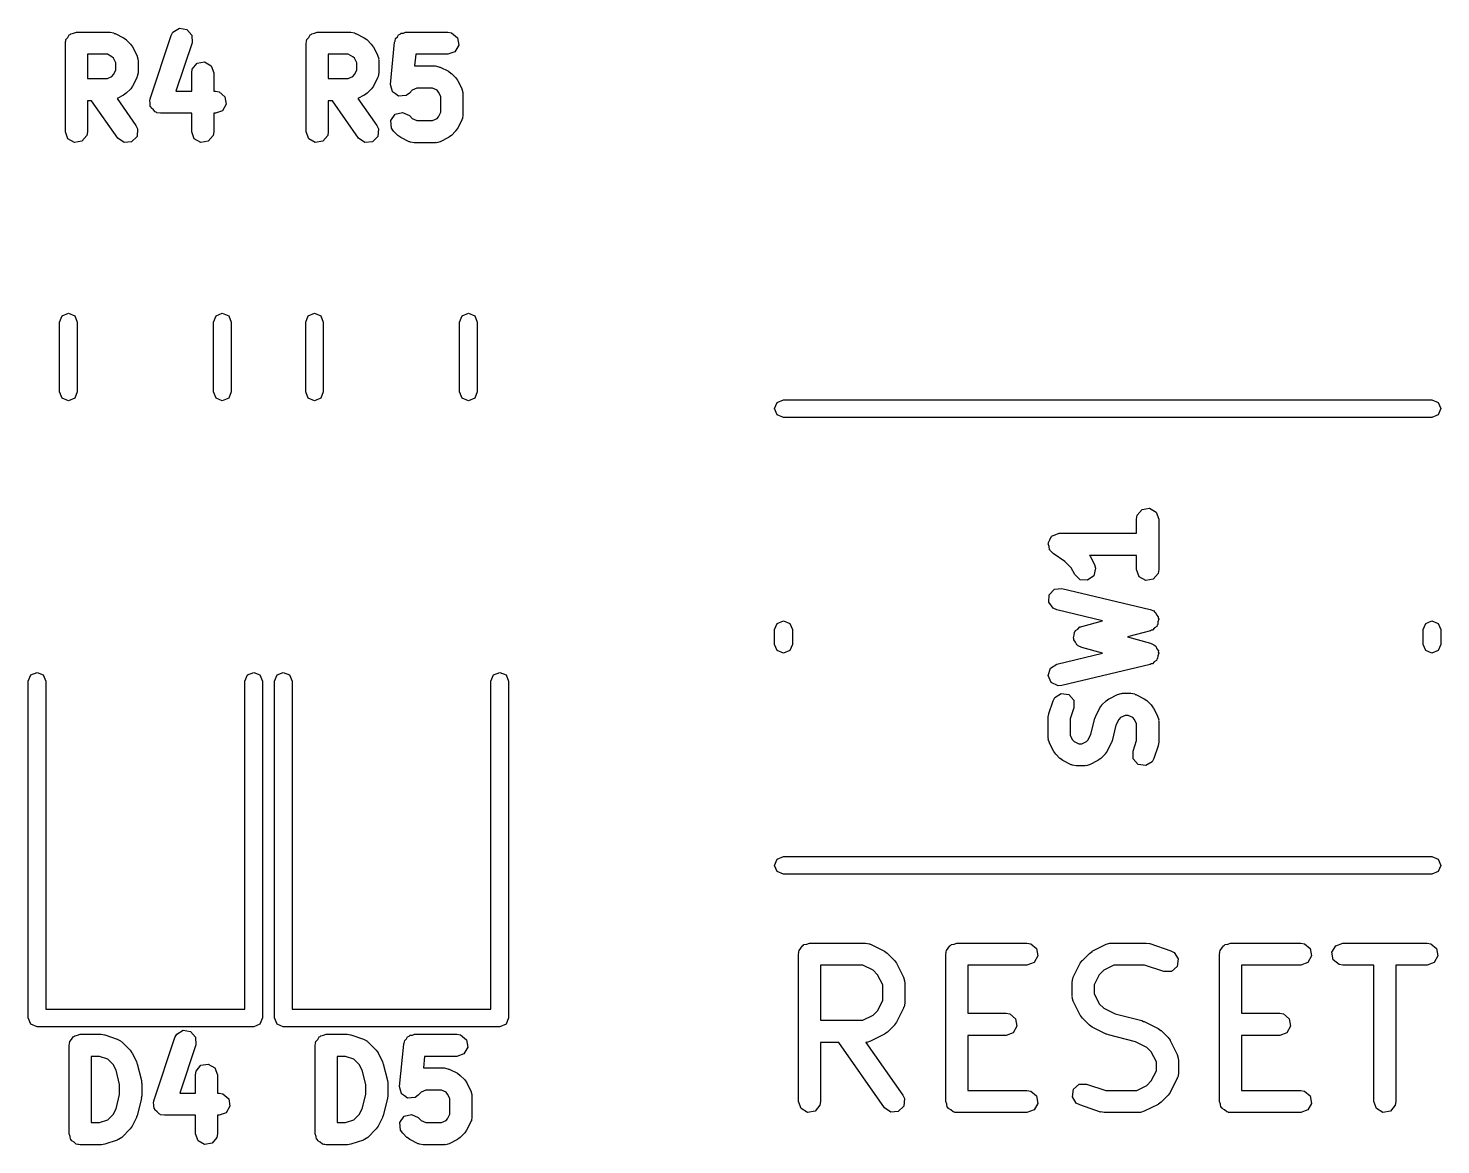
# Model space of a CAD drawing. Extents: x 83.4 to 116.6, y -116.7 to -83.2.
# Drawn here: x 100.47 to 110.06, y -112.75 to -105.17 of the extents above; entities that cross this region are included whole.
import ezdxf

# ---------------------------------------------------------------- set-up
doc = ezdxf.new("R2010")
doc.units = 0
doc.layers.add('BLACK', color=7, linetype='CONTINUOUS')

msp = doc.modelspace()

# ---------------------------------------------------------------- linework, layer by layer
at = {"layer": 'BLACK', "linetype": 'CONTINUOUS'}
for p, q in [((100.731, -105.246), (100.744, -105.231)), ((100.744, -105.231), (100.753, -105.214)), ((100.753, -105.214), (100.76, -105.212)), ((100.76, -105.212), (100.764, -105.206)), ((100.764, -105.206), (100.783, -105.203)), ((100.783, -105.203), (100.802, -105.196)), ((100.802, -105.196), (101.03, -105.196)), ((101.03, -105.196), (101.056, -105.201)), ((101.056, -105.201), (101.059, -105.204)), ((101.059, -105.204), (101.064, -105.204)), ((101.064, -105.204), (101.121, -105.233)), ((101.121, -105.233), (101.139, -105.246)), ((101.302, -105.648), (101.445, -105.219)), ((101.445, -105.219), (101.457, -105.196)), ((101.457, -105.196), (101.501, -105.169)), ((101.501, -105.169), (101.552, -105.177)), ((101.552, -105.177), (101.586, -105.215)), ((101.586, -105.215), (101.587, -105.267)), ((102.366, -105.246), (102.378, -105.231)), ((102.378, -105.231), (102.388, -105.214)), ((102.388, -105.214), (102.394, -105.212)), ((102.394, -105.212), (102.399, -105.206)), ((102.399, -105.206), (102.418, -105.203)), ((102.418, -105.203), (102.436, -105.196)), ((102.436, -105.196), (102.665, -105.196)), ((102.665, -105.196), (102.69, -105.201)), ((102.69, -105.201), (102.694, -105.204)), ((102.694, -105.204), (102.698, -105.204)), ((102.698, -105.204), (102.755, -105.233)), ((102.755, -105.233), (102.773, -105.246)), ((102.964, -105.256), (102.968, -105.239)), ((102.968, -105.239), (102.98, -105.228)), ((102.98, -105.228), (102.988, -105.214)), ((102.988, -105.214), (102.998, -105.21)), ((102.998, -105.21), (103.005, -105.203)), ((103.005, -105.203), (103.021, -105.202)), ((103.021, -105.202), (103.036, -105.196)), ((103.036, -105.196), (103.322, -105.196)), ((103.322, -105.196), (103.347, -105.201)), ((103.347, -105.201), (103.387, -105.234)), ((103.387, -105.234), (103.396, -105.284)), ((100.727, -105.271), (100.728, -105.262)), ((100.727, -105.871), (100.727, -105.271)), ((100.728, -105.258), (100.729, -105.256)), ((100.728, -105.262), (100.728, -105.258)), ((100.729, -105.256), (100.731, -105.246)), ((101.139, -105.246), (101.14, -105.247)), ((101.14, -105.247), (101.169, -105.276)), ((101.169, -105.276), (101.182, -105.294)), ((101.182, -105.294), (101.183, -105.295)), ((101.183, -105.295), (101.212, -105.352)), ((101.587, -105.267), (101.477, -105.596)), ((102.361, -105.271), (102.363, -105.262)), ((102.361, -105.871), (102.361, -105.271)), ((102.362, -105.258), (102.364, -105.256)), ((102.363, -105.262), (102.362, -105.258)), ((102.364, -105.256), (102.366, -105.246)), ((102.773, -105.246), (102.775, -105.247)), ((102.775, -105.247), (102.803, -105.276)), ((102.803, -105.276), (102.816, -105.294)), ((102.816, -105.294), (102.817, -105.295)), ((102.817, -105.295), (102.846, -105.352)), ((102.933, -105.55), (102.961, -105.264)), ((102.961, -105.264), (102.962, -105.26)), ((102.962, -105.258), (102.964, -105.256)), ((102.962, -105.26), (102.962, -105.258)), ((103.37, -105.329), (103.322, -105.346)), ((103.396, -105.284), (103.37, -105.329)), ((100.877, -105.346), (100.877, -105.511)), ((101.013, -105.346), (100.877, -105.346)), ((101.043, -105.362), (101.013, -105.346)), ((101.054, -105.373), (101.043, -105.362)), ((101.07, -105.403), (101.054, -105.373)), ((101.07, -105.454), (101.07, -105.403)), ((101.212, -105.352), (101.219, -105.377)), ((101.219, -105.377), (101.218, -105.381)), ((101.218, -105.381), (101.22, -105.386)), ((101.22, -105.386), (101.22, -105.471)), ((101.588, -105.446), (101.621, -105.406)), ((101.621, -105.406), (101.672, -105.398)), ((101.672, -105.398), (101.716, -105.423)), ((101.716, -105.423), (101.734, -105.471)), ((102.511, -105.346), (102.511, -105.511)), ((102.647, -105.346), (102.511, -105.346)), ((102.677, -105.362), (102.647, -105.346)), ((102.689, -105.373), (102.677, -105.362)), ((102.704, -105.403), (102.689, -105.373)), ((102.704, -105.454), (102.704, -105.403)), ((102.846, -105.352), (102.853, -105.377)), ((102.853, -105.377), (102.852, -105.381)), ((102.852, -105.381), (102.854, -105.386)), ((102.854, -105.386), (102.854, -105.471)), ((103.104, -105.346), (103.096, -105.425)), ((103.096, -105.425), (103.236, -105.425)), ((103.322, -105.346), (103.104, -105.346)), ((103.236, -105.425), (103.262, -105.43)), ((103.262, -105.43), (103.265, -105.432)), ((103.265, -105.432), (103.27, -105.433)), ((103.27, -105.433), (103.327, -105.461)), ((100.877, -105.511), (101.013, -105.511)), ((101.013, -105.511), (101.043, -105.496)), ((101.043, -105.496), (101.054, -105.484)), ((101.054, -105.484), (101.07, -105.454)), ((101.212, -105.505), (101.183, -105.562)), ((101.215, -105.497), (101.212, -105.501)), ((101.212, -105.501), (101.212, -105.505)), ((101.22, -105.471), (101.215, -105.497)), ((101.584, -105.471), (101.588, -105.446)), ((101.584, -105.596), (101.584, -105.471)), ((101.734, -105.471), (101.734, -105.596)), ((102.511, -105.511), (102.647, -105.511)), ((102.647, -105.511), (102.677, -105.496)), ((102.677, -105.496), (102.689, -105.484)), ((102.689, -105.484), (102.704, -105.454)), ((102.846, -105.505), (102.817, -105.562)), ((102.847, -105.501), (102.846, -105.505)), ((102.849, -105.497), (102.847, -105.501)), ((102.854, -105.471), (102.849, -105.497)), ((103.327, -105.461), (103.345, -105.475)), ((103.345, -105.475), (103.346, -105.476)), ((103.346, -105.476), (103.375, -105.504)), ((103.375, -105.504), (103.388, -105.522)), ((103.388, -105.522), (103.389, -105.524)), ((103.389, -105.524), (103.417, -105.581)), ((101.121, -105.624), (101.078, -105.646)), ((101.122, -105.623), (101.121, -105.624)), ((101.14, -105.61), (101.122, -105.623)), ((101.169, -105.582), (101.14, -105.61)), ((101.17, -105.58), (101.169, -105.582)), ((101.183, -105.562), (101.17, -105.58)), ((101.477, -105.596), (101.584, -105.596)), ((101.734, -105.596), (101.745, -105.596)), ((101.745, -105.596), (101.77, -105.601)), ((101.77, -105.601), (101.809, -105.634)), ((102.755, -105.624), (102.712, -105.646)), ((102.756, -105.623), (102.755, -105.624)), ((102.775, -105.61), (102.756, -105.623)), ((102.803, -105.582), (102.775, -105.61)), ((102.804, -105.58), (102.803, -105.582)), ((102.817, -105.562), (102.804, -105.58)), ((102.933, -105.551), (102.933, -105.55)), ((102.933, -105.55), (102.933, -105.55)), ((102.939, -105.575), (102.933, -105.551)), ((102.946, -105.599), (102.939, -105.575)), ((102.946, -105.6), (102.946, -105.599)), ((102.967, -105.615), (102.946, -105.6)), ((102.946, -105.6), (102.946, -105.6)), ((102.987, -105.629), (102.967, -105.615)), ((103.038, -105.626), (103.013, -105.627)), ((103.039, -105.625), (103.038, -105.626)), ((103.061, -105.61), (103.039, -105.625)), ((103.039, -105.625), (103.039, -105.625)), ((103.08, -105.59), (103.061, -105.61)), ((103.111, -105.575), (103.08, -105.59)), ((103.218, -105.575), (103.111, -105.575)), ((103.249, -105.59), (103.218, -105.575)), ((103.26, -105.602), (103.249, -105.59)), ((103.275, -105.632), (103.26, -105.602)), ((103.417, -105.581), (103.425, -105.606)), ((103.425, -105.606), (103.424, -105.61)), ((103.424, -105.61), (103.425, -105.614)), ((103.425, -105.614), (103.425, -105.757)), ((100.905, -105.661), (100.877, -105.661)), ((100.877, -105.661), (100.877, -105.871)), ((101.083, -105.914), (100.905, -105.661)), ((101.078, -105.646), (101.206, -105.828)), ((101.299, -105.658), (101.302, -105.653)), ((101.303, -105.679), (101.299, -105.658)), ((101.302, -105.653), (101.302, -105.648)), ((101.303, -105.699), (101.303, -105.679)), ((101.307, -105.703), (101.303, -105.699)), ((101.308, -105.709), (101.307, -105.703)), ((101.324, -105.722), (101.308, -105.709)), ((101.337, -105.737), (101.324, -105.722)), ((101.818, -105.684), (101.793, -105.729)), ((101.809, -105.634), (101.818, -105.684)), ((102.54, -105.661), (102.511, -105.661)), ((102.511, -105.661), (102.511, -105.871)), ((102.717, -105.914), (102.54, -105.661)), ((102.712, -105.646), (102.84, -105.828)), ((102.988, -105.629), (102.987, -105.629)), ((103.013, -105.627), (102.988, -105.63)), ((102.988, -105.63), (102.988, -105.629)), ((103.275, -105.739), (103.275, -105.632)), ((101.343, -105.738), (101.337, -105.737)), ((101.347, -105.742), (101.343, -105.738)), ((101.373, -105.746), (101.347, -105.742)), ((101.584, -105.746), (101.373, -105.746)), ((101.584, -105.871), (101.584, -105.746)), ((101.745, -105.746), (101.734, -105.746)), ((101.734, -105.746), (101.734, -105.871)), ((101.793, -105.729), (101.745, -105.746)), ((102.935, -105.795), (102.964, -105.753)), ((102.94, -105.846), (102.935, -105.795)), ((102.964, -105.753), (103.014, -105.74)), ((103.014, -105.74), (103.061, -105.761)), ((103.061, -105.761), (103.08, -105.781)), ((103.08, -105.781), (103.111, -105.796)), ((103.111, -105.796), (103.218, -105.796)), ((103.218, -105.796), (103.249, -105.781)), ((103.249, -105.781), (103.26, -105.77)), ((103.26, -105.77), (103.275, -105.739)), ((103.417, -105.791), (103.389, -105.848)), ((103.418, -105.786), (103.417, -105.791)), ((103.421, -105.783), (103.418, -105.786)), ((103.425, -105.757), (103.421, -105.783)), ((100.744, -105.92), (100.727, -105.871)), ((100.872, -105.897), (100.839, -105.936)), ((100.877, -105.871), (100.872, -105.897)), ((101.125, -105.944), (101.083, -105.914)), ((101.213, -105.903), (101.176, -105.939)), ((101.206, -105.828), (101.217, -105.852)), ((101.217, -105.852), (101.213, -105.903)), ((101.601, -105.92), (101.584, -105.871)), ((101.729, -105.897), (101.696, -105.936)), ((101.734, -105.871), (101.729, -105.897)), ((102.379, -105.92), (102.361, -105.871)), ((102.507, -105.897), (102.474, -105.936)), ((102.511, -105.871), (102.507, -105.897)), ((102.759, -105.944), (102.717, -105.914)), ((102.847, -105.903), (102.811, -105.939)), ((102.84, -105.828), (102.851, -105.852)), ((102.851, -105.852), (102.847, -105.903)), ((102.954, -105.867), (102.94, -105.846)), ((102.983, -105.896), (102.954, -105.867)), ((102.984, -105.897), (102.983, -105.896)), ((103.003, -105.91), (102.984, -105.897)), ((103.06, -105.939), (103.003, -105.91)), ((103.327, -105.91), (103.27, -105.939)), ((103.328, -105.909), (103.327, -105.91)), ((103.346, -105.896), (103.328, -105.909)), ((103.375, -105.867), (103.346, -105.896)), ((103.389, -105.848), (103.375, -105.866)), ((103.375, -105.866), (103.375, -105.867)), ((100.789, -105.945), (100.744, -105.92)), ((100.839, -105.936), (100.789, -105.945)), ((101.176, -105.939), (101.125, -105.944)), ((101.646, -105.945), (101.601, -105.92)), ((101.696, -105.936), (101.646, -105.945)), ((102.423, -105.945), (102.379, -105.92)), ((102.474, -105.936), (102.423, -105.945)), ((102.811, -105.939), (102.759, -105.944)), ((103.064, -105.939), (103.06, -105.939)), ((103.068, -105.942), (103.064, -105.939)), ((103.093, -105.946), (103.068, -105.942)), ((103.236, -105.946), (103.093, -105.946)), ((103.24, -105.945), (103.236, -105.946)), ((103.245, -105.946), (103.24, -105.945)), ((103.27, -105.939), (103.245, -105.946)), ((100.688, -107.163), (100.705, -107.12)), ((100.705, -107.12), (100.748, -107.103)), ((100.748, -107.103), (100.79, -107.12)), ((100.79, -107.12), (100.807, -107.163)), ((101.733, -107.163), (101.75, -107.12)), ((101.75, -107.12), (101.792, -107.103)), ((101.792, -107.103), (101.835, -107.12)), ((101.835, -107.12), (101.852, -107.163)), ((102.358, -107.163), (102.375, -107.12)), ((102.375, -107.12), (102.417, -107.103)), ((102.417, -107.103), (102.46, -107.12)), ((102.46, -107.12), (102.477, -107.163)), ((103.402, -107.163), (103.42, -107.12)), ((103.42, -107.12), (103.462, -107.103)), ((103.462, -107.103), (103.505, -107.12)), ((103.505, -107.12), (103.522, -107.163)), ((100.688, -107.637), (100.688, -107.163)), ((100.807, -107.163), (100.807, -107.637)), ((101.733, -107.637), (101.733, -107.163)), ((101.852, -107.163), (101.852, -107.637)), ((102.358, -107.637), (102.358, -107.163)), ((102.477, -107.163), (102.477, -107.637)), ((103.402, -107.637), (103.402, -107.163)), ((103.522, -107.163), (103.522, -107.637)), ((100.705, -107.68), (100.688, -107.637)), ((100.807, -107.637), (100.79, -107.68)), ((101.75, -107.68), (101.733, -107.637)), ((101.852, -107.637), (101.835, -107.68)), ((102.375, -107.68), (102.358, -107.637)), ((102.477, -107.637), (102.46, -107.68)), ((103.42, -107.68), (103.402, -107.637)), ((103.522, -107.637), (103.505, -107.68)), ((100.748, -107.697), (100.705, -107.68)), ((100.79, -107.68), (100.748, -107.697)), ((101.792, -107.697), (101.75, -107.68)), ((101.835, -107.68), (101.792, -107.697)), ((102.417, -107.697), (102.375, -107.68)), ((102.46, -107.68), (102.417, -107.697)), ((103.462, -107.697), (103.42, -107.68)), ((103.505, -107.68), (103.462, -107.697)), ((105.54, -107.75), (105.558, -107.708)), ((105.558, -107.708), (105.6, -107.69)), ((105.6, -107.69), (110, -107.69)), ((110, -107.69), (110.042, -107.708)), ((110.042, -107.708), (110.06, -107.75)), ((105.558, -107.792), (105.54, -107.75)), ((105.6, -107.81), (105.558, -107.792)), ((110, -107.81), (105.6, -107.81)), ((110.042, -107.792), (110, -107.81)), ((110.06, -107.75), (110.042, -107.792)), ((107.996, -108.5), (108.001, -108.474)), ((107.996, -108.596), (107.996, -108.5)), ((108.001, -108.474), (108.034, -108.435)), ((108.034, -108.435), (108.084, -108.426)), ((108.084, -108.426), (108.129, -108.452)), ((108.129, -108.452), (108.146, -108.5)), ((108.146, -108.5), (108.146, -108.843)), ((107.444, -108.607), (107.463, -108.597)), ((107.463, -108.597), (107.467, -108.598)), ((107.467, -108.598), (107.471, -108.596)), ((107.471, -108.596), (107.996, -108.596)), ((107.397, -108.667), (107.398, -108.663)), ((107.403, -108.687), (107.397, -108.667)), ((107.398, -108.658), (107.408, -108.64)), ((107.398, -108.663), (107.398, -108.658)), ((107.406, -108.709), (107.403, -108.687)), ((107.408, -108.64), (107.417, -108.62)), ((107.417, -108.62), (107.421, -108.618)), ((107.421, -108.618), (107.423, -108.614)), ((107.423, -108.614), (107.444, -108.607)), ((107.41, -108.712), (107.406, -108.709)), ((107.411, -108.716), (107.41, -108.712)), ((107.43, -108.734), (107.411, -108.716)), ((107.509, -108.787), (107.43, -108.734)), ((107.553, -108.83), (107.509, -108.787)), ((107.996, -108.746), (107.677, -108.746)), ((107.677, -108.746), (107.68, -108.751)), ((107.68, -108.751), (107.681, -108.752)), ((107.681, -108.752), (107.71, -108.809)), ((107.996, -108.843), (107.996, -108.746)), ((107.576, -108.876), (107.553, -108.83)), ((107.613, -108.912), (107.576, -108.876)), ((107.705, -108.884), (107.664, -108.915)), ((107.717, -108.834), (107.705, -108.884)), ((107.71, -108.809), (107.717, -108.834)), ((108.014, -108.891), (107.996, -108.843)), ((108.142, -108.869), (108.109, -108.908)), ((108.146, -108.843), (108.142, -108.869)), ((107.403, -109.013), (107.438, -108.976)), ((107.438, -108.976), (107.489, -108.97)), ((107.489, -108.97), (108.089, -109.113)), ((107.664, -108.915), (107.613, -108.912)), ((108.058, -108.917), (108.014, -108.891)), ((108.109, -108.908), (108.058, -108.917)), ((107.4, -109.064), (107.403, -109.013)), ((107.43, -109.105), (107.4, -109.064)), ((107.454, -109.116), (107.43, -109.105)), ((107.765, -109.19), (107.454, -109.116)), ((108.089, -109.113), (108.113, -109.123)), ((108.113, -109.123), (108.117, -109.129)), ((108.117, -109.129), (108.125, -109.133)), ((108.125, -109.133), (108.132, -109.149)), ((108.132, -109.149), (108.143, -109.164)), ((108.143, -109.164), (108.143, -109.172)), ((108.143, -109.172), (108.146, -109.179)), ((105.54, -109.25), (105.558, -109.208)), ((105.54, -109.35), (105.54, -109.25)), ((105.558, -109.208), (105.6, -109.19)), ((105.6, -109.19), (105.642, -109.208)), ((105.642, -109.208), (105.66, -109.25)), ((105.66, -109.25), (105.66, -109.35)), ((107.573, -109.288), (107.575, -109.268)), ((107.575, -109.268), (107.58, -109.264)), ((107.58, -109.264), (107.581, -109.257)), ((107.581, -109.257), (107.597, -109.246)), ((107.597, -109.246), (107.611, -109.232)), ((107.611, -109.232), (107.618, -109.231)), ((107.618, -109.231), (107.624, -109.228)), ((107.624, -109.228), (107.765, -109.19)), ((108.091, -109.258), (107.934, -109.3)), ((108.097, -109.254), (108.091, -109.258)), ((108.105, -109.253), (108.097, -109.254)), ((108.118, -109.239), (108.105, -109.253)), ((108.133, -109.229), (108.118, -109.239)), ((108.135, -109.221), (108.133, -109.229)), ((108.14, -109.215), (108.135, -109.221)), ((108.141, -109.197), (108.14, -109.215)), ((108.146, -109.179), (108.141, -109.197)), ((109.94, -109.25), (109.958, -109.208)), ((109.94, -109.35), (109.94, -109.25)), ((109.958, -109.208), (110, -109.19)), ((110, -109.19), (110.042, -109.208)), ((110.042, -109.208), (110.06, -109.25)), ((110.06, -109.25), (110.06, -109.35)), ((105.558, -109.392), (105.54, -109.35)), ((105.66, -109.35), (105.642, -109.392)), ((107.568, -109.306), (107.573, -109.288)), ((107.571, -109.313), (107.568, -109.306)), ((107.57, -109.319), (107.571, -109.313)), ((107.582, -109.335), (107.57, -109.319)), ((107.59, -109.353), (107.582, -109.335)), ((107.596, -109.356), (107.59, -109.353)), ((107.6, -109.361), (107.596, -109.356)), ((107.624, -109.372), (107.6, -109.361)), ((107.934, -109.3), (108.091, -109.342)), ((108.091, -109.342), (108.114, -109.353)), ((108.114, -109.353), (108.119, -109.359)), ((108.119, -109.359), (108.126, -109.363)), ((108.126, -109.363), (108.133, -109.38)), ((109.958, -109.392), (109.94, -109.35)), ((110.06, -109.35), (110.042, -109.392)), ((105.6, -109.41), (105.558, -109.392)), ((105.642, -109.392), (105.6, -109.41)), ((107.454, -109.484), (107.765, -109.41)), ((107.765, -109.41), (107.624, -109.372)), ((108.132, -109.459), (108.116, -109.469)), ((108.134, -109.451), (108.132, -109.459)), ((108.133, -109.38), (108.144, -109.395)), ((108.139, -109.446), (108.134, -109.451)), ((108.141, -109.428), (108.139, -109.446)), ((108.146, -109.41), (108.141, -109.428)), ((108.144, -109.395), (108.143, -109.403)), ((108.143, -109.403), (108.146, -109.41)), ((110, -109.41), (109.958, -109.392)), ((110.042, -109.392), (110, -109.41)), ((100.493, -109.558), (100.535, -109.54)), ((100.535, -109.54), (100.577, -109.558)), ((101.963, -109.558), (102.005, -109.54)), ((102.005, -109.54), (102.047, -109.558)), ((102.163, -109.558), (102.205, -109.54)), ((102.205, -109.54), (102.247, -109.558)), ((103.633, -109.558), (103.675, -109.54)), ((103.675, -109.54), (103.717, -109.558)), ((107.397, -109.562), (107.411, -109.512)), ((107.411, -109.512), (107.454, -109.484)), ((108.089, -109.487), (107.489, -109.63)), ((108.095, -109.483), (108.089, -109.487)), ((108.103, -109.482), (108.095, -109.483)), ((108.116, -109.469), (108.103, -109.482)), ((100.475, -109.6), (100.493, -109.558)), ((100.475, -111.885), (100.475, -109.6)), ((100.577, -109.558), (100.595, -109.6)), ((100.595, -109.6), (100.595, -111.825)), ((101.945, -109.6), (101.963, -109.558)), ((101.945, -111.825), (101.945, -109.6)), ((102.047, -109.558), (102.065, -109.6)), ((102.065, -109.6), (102.065, -111.885)), ((102.145, -109.6), (102.163, -109.558)), ((102.145, -111.885), (102.145, -109.6)), ((102.247, -109.558), (102.265, -109.6)), ((102.265, -109.6), (102.265, -111.825)), ((103.615, -109.6), (103.633, -109.558)), ((103.615, -111.825), (103.615, -109.6)), ((103.717, -109.558), (103.735, -109.6)), ((103.735, -109.6), (103.735, -111.885)), ((107.417, -109.609), (107.397, -109.562)), ((107.463, -109.632), (107.417, -109.609)), ((107.489, -109.63), (107.463, -109.632)), ((107.4, -109.819), (107.429, -109.733)), ((107.429, -109.733), (107.441, -109.711)), ((107.441, -109.711), (107.485, -109.684)), ((107.485, -109.684), (107.536, -109.691)), ((107.536, -109.691), (107.57, -109.73)), ((107.57, -109.73), (107.571, -109.781)), ((107.761, -109.761), (107.79, -109.733)), ((107.79, -109.733), (107.808, -109.72)), ((107.808, -109.72), (107.809, -109.719)), ((107.809, -109.719), (107.866, -109.69)), ((107.866, -109.69), (107.891, -109.683)), ((107.891, -109.683), (107.896, -109.684)), ((107.896, -109.684), (107.9, -109.682)), ((107.9, -109.682), (107.957, -109.682)), ((107.957, -109.682), (107.983, -109.687)), ((107.983, -109.687), (107.986, -109.69)), ((107.986, -109.69), (107.991, -109.69)), ((107.991, -109.69), (108.048, -109.719)), ((108.048, -109.719), (108.066, -109.732)), ((108.066, -109.732), (108.067, -109.733)), ((108.067, -109.733), (108.096, -109.761)), ((107.396, -109.843), (107.4, -109.821)), ((107.396, -109.986), (107.396, -109.843)), ((107.4, -109.821), (107.4, -109.819)), ((107.571, -109.781), (107.546, -109.855)), ((107.713, -109.853), (107.718, -109.841)), ((107.718, -109.841), (107.719, -109.838)), ((107.719, -109.838), (107.747, -109.781)), ((107.747, -109.781), (107.761, -109.763)), ((107.761, -109.763), (107.761, -109.761)), ((107.918, -109.832), (107.887, -109.847)), ((107.939, -109.832), (107.918, -109.832)), ((107.97, -109.847), (107.939, -109.832)), ((108.096, -109.761), (108.109, -109.78)), ((108.109, -109.78), (108.11, -109.781)), ((108.11, -109.781), (108.139, -109.838)), ((108.139, -109.838), (108.146, -109.863)), ((107.546, -109.855), (107.546, -109.968)), ((107.686, -109.96), (107.713, -109.853)), ((107.856, -109.898), (107.83, -110.004)), ((107.876, -109.859), (107.856, -109.898)), ((107.887, -109.847), (107.876, -109.859)), ((107.981, -109.859), (107.97, -109.847)), ((107.996, -109.889), (107.981, -109.859)), ((107.996, -110.002), (107.996, -109.889)), ((108.146, -109.863), (108.145, -109.867)), ((108.145, -109.867), (108.146, -109.871)), ((108.146, -109.871), (108.146, -110.014)), ((107.398, -109.99), (107.396, -109.986)), ((107.397, -109.994), (107.398, -109.99)), ((107.404, -110.019), (107.397, -109.994)), ((107.433, -110.076), (107.404, -110.019)), ((107.546, -109.968), (107.562, -109.998)), ((107.562, -109.998), (107.573, -110.01)), ((107.573, -110.01), (107.603, -110.025)), ((107.603, -110.025), (107.625, -110.025)), ((107.625, -110.025), (107.656, -110.01)), ((107.656, -110.01), (107.667, -109.998)), ((107.667, -109.998), (107.686, -109.96)), ((107.824, -110.019), (107.796, -110.076)), ((107.825, -110.016), (107.824, -110.019)), ((107.83, -110.004), (107.825, -110.016)), ((107.972, -110.076), (107.996, -110.002)), ((108.146, -110.014), (108.143, -110.036)), ((107.434, -110.078), (107.433, -110.076)), ((107.447, -110.096), (107.434, -110.078)), ((107.476, -110.124), (107.447, -110.096)), ((107.477, -110.125), (107.476, -110.124)), ((107.495, -110.139), (107.477, -110.125)), ((107.753, -110.124), (107.735, -110.137)), ((107.782, -110.096), (107.753, -110.124)), ((107.796, -110.076), (107.782, -110.094)), ((107.782, -110.094), (107.782, -110.096)), ((107.973, -110.128), (107.972, -110.076)), ((108.007, -110.166), (107.973, -110.128)), ((108.114, -110.124), (108.102, -110.147)), ((108.143, -110.038), (108.114, -110.124)), ((108.143, -110.036), (108.143, -110.038)), ((107.552, -110.167), (107.495, -110.139)), ((107.557, -110.168), (107.552, -110.167)), ((107.56, -110.17), (107.557, -110.168)), ((107.586, -110.175), (107.56, -110.17)), ((107.643, -110.175), (107.586, -110.175)), ((107.647, -110.173), (107.643, -110.175)), ((107.651, -110.175), (107.647, -110.173)), ((107.676, -110.167), (107.651, -110.175)), ((107.734, -110.139), (107.676, -110.167)), ((107.735, -110.137), (107.734, -110.139)), ((108.058, -110.173), (108.007, -110.166)), ((108.102, -110.147), (108.058, -110.173)), ((105.558, -110.808), (105.6, -110.79)), ((105.6, -110.79), (110, -110.79)), ((110, -110.79), (110.042, -110.808)), ((105.54, -110.85), (105.558, -110.808)), ((105.558, -110.892), (105.54, -110.85)), ((105.6, -110.91), (105.558, -110.892)), ((110.042, -110.892), (110, -110.91)), ((110.042, -110.808), (110.06, -110.85)), ((110.06, -110.85), (110.042, -110.892)), ((110, -110.91), (105.6, -110.91)), ((105.758, -111.384), (105.776, -111.377)), ((105.776, -111.377), (106.157, -111.377)), ((106.157, -111.377), (106.183, -111.382)), ((106.758, -111.384), (106.776, -111.377)), ((106.776, -111.377), (107.252, -111.377)), ((107.252, -111.377), (107.278, -111.382)), ((107.82, -111.379), (107.824, -111.377)), ((107.824, -111.377), (108.062, -111.377)), ((108.062, -111.377), (108.084, -111.381)), ((108.615, -111.384), (108.633, -111.377)), ((108.633, -111.377), (109.11, -111.377)), ((109.11, -111.377), (109.135, -111.382)), ((109.347, -111.395), (109.395, -111.377)), ((109.395, -111.377), (109.967, -111.377)), ((109.967, -111.377), (109.992, -111.382)), ((105.701, -111.452), (105.703, -111.443)), ((105.701, -112.452), (105.701, -111.452)), ((105.702, -111.439), (105.704, -111.436)), ((105.703, -111.443), (105.702, -111.439)), ((105.704, -111.436), (105.706, -111.427)), ((105.706, -111.427), (105.718, -111.412)), ((105.718, -111.412), (105.728, -111.395)), ((105.728, -111.395), (105.734, -111.393)), ((105.734, -111.393), (105.739, -111.387)), ((105.739, -111.387), (105.758, -111.384)), ((106.183, -111.382), (106.186, -111.385)), ((106.186, -111.385), (106.191, -111.385)), ((106.191, -111.385), (106.286, -111.433)), ((106.286, -111.433), (106.304, -111.446)), ((106.304, -111.446), (106.305, -111.447)), ((106.305, -111.447), (106.353, -111.495)), ((106.701, -111.452), (106.703, -111.443)), ((106.701, -112.452), (106.701, -111.452)), ((106.702, -111.439), (106.704, -111.436)), ((106.703, -111.443), (106.702, -111.439)), ((106.704, -111.436), (106.706, -111.427)), ((106.706, -111.427), (106.718, -111.412)), ((106.718, -111.412), (106.728, -111.395)), ((106.728, -111.395), (106.734, -111.393)), ((106.734, -111.393), (106.739, -111.387)), ((106.739, -111.387), (106.758, -111.384)), ((107.278, -111.382), (107.317, -111.415)), ((107.326, -111.465), (107.301, -111.51)), ((107.317, -111.415), (107.326, -111.465)), ((107.628, -111.495), (107.676, -111.447)), ((107.676, -111.447), (107.694, -111.434)), ((107.694, -111.434), (107.695, -111.433)), ((107.695, -111.433), (107.79, -111.385)), ((107.79, -111.385), (107.815, -111.378)), ((107.815, -111.378), (107.82, -111.379)), ((108.084, -111.381), (108.086, -111.381)), ((108.086, -111.381), (108.228, -111.429)), ((108.228, -111.429), (108.251, -111.441)), ((108.251, -111.441), (108.278, -111.485)), ((108.558, -111.452), (108.56, -111.443)), ((108.558, -112.452), (108.558, -111.452)), ((108.559, -111.439), (108.561, -111.436)), ((108.56, -111.443), (108.559, -111.439)), ((108.561, -111.436), (108.563, -111.427)), ((108.563, -111.427), (108.575, -111.412)), ((108.575, -111.412), (108.585, -111.395)), ((108.585, -111.395), (108.591, -111.393)), ((108.591, -111.393), (108.596, -111.387)), ((108.596, -111.387), (108.615, -111.384)), ((109.135, -111.382), (109.174, -111.415)), ((109.183, -111.465), (109.158, -111.51)), ((109.174, -111.415), (109.183, -111.465)), ((109.321, -111.439), (109.347, -111.395)), ((109.33, -111.49), (109.321, -111.439)), ((109.992, -111.382), (110.032, -111.415)), ((110.041, -111.465), (110.015, -111.51)), ((110.032, -111.415), (110.041, -111.465)), ((105.851, -111.527), (105.851, -111.901)), ((106.139, -111.527), (105.851, -111.527)), ((106.208, -111.562), (106.139, -111.527)), ((106.238, -111.592), (106.208, -111.562)), ((106.353, -111.495), (106.366, -111.513)), ((106.366, -111.513), (106.367, -111.514)), ((106.367, -111.514), (106.415, -111.609)), ((107.252, -111.527), (106.851, -111.527)), ((106.851, -111.527), (106.851, -111.854)), ((107.301, -111.51), (107.252, -111.527)), ((107.566, -111.609), (107.614, -111.514)), ((107.614, -111.514), (107.627, -111.496)), ((107.627, -111.496), (107.628, -111.495)), ((107.773, -111.562), (107.743, -111.592)), ((107.842, -111.527), (107.773, -111.562)), ((108.05, -111.527), (107.842, -111.527)), ((108.181, -111.571), (108.05, -111.527)), ((108.271, -111.536), (108.232, -111.57)), ((108.278, -111.485), (108.271, -111.536)), ((109.11, -111.527), (108.708, -111.527)), ((108.708, -111.527), (108.708, -111.854)), ((109.158, -111.51), (109.11, -111.527)), ((109.37, -111.523), (109.33, -111.49)), ((109.395, -111.527), (109.37, -111.523)), ((109.606, -111.527), (109.395, -111.527)), ((109.606, -112.452), (109.606, -111.527)), ((109.967, -111.527), (109.756, -111.527)), ((109.756, -111.527), (109.756, -112.452)), ((110.015, -111.51), (109.967, -111.527)), ((106.273, -111.661), (106.238, -111.592)), ((106.273, -111.768), (106.273, -111.661)), ((106.415, -111.609), (106.422, -111.634)), ((106.422, -111.634), (106.421, -111.639)), ((106.421, -111.639), (106.423, -111.643)), ((106.423, -111.643), (106.423, -111.786)), ((107.558, -111.643), (107.563, -111.617)), ((107.558, -111.738), (107.558, -111.643)), ((107.563, -111.617), (107.566, -111.614)), ((107.566, -111.614), (107.566, -111.609)), ((107.743, -111.592), (107.708, -111.661)), ((107.708, -111.661), (107.708, -111.72)), ((108.232, -111.57), (108.181, -111.571)), ((107.56, -111.742), (107.558, -111.738)), ((107.559, -111.747), (107.56, -111.742)), ((107.566, -111.772), (107.559, -111.747)), ((107.708, -111.72), (107.743, -111.789)), ((100.595, -111.825), (101.945, -111.825)), ((102.265, -111.825), (103.615, -111.825)), ((106.208, -111.867), (106.238, -111.837)), ((106.238, -111.837), (106.273, -111.768)), ((106.415, -111.819), (106.367, -111.914)), ((106.418, -111.811), (106.415, -111.815)), ((106.415, -111.815), (106.415, -111.819)), ((106.423, -111.786), (106.418, -111.811)), ((106.851, -111.854), (107.11, -111.854)), ((107.11, -111.854), (107.135, -111.858)), ((107.614, -111.867), (107.566, -111.772)), ((107.743, -111.789), (107.773, -111.819)), ((107.773, -111.819), (107.85, -111.858)), ((108.708, -111.854), (108.967, -111.854)), ((108.967, -111.854), (108.992, -111.858)), ((100.493, -111.927), (100.475, -111.885)), ((100.535, -111.945), (100.493, -111.927)), ((102.005, -111.945), (100.535, -111.945)), ((102.047, -111.927), (102.005, -111.945)), ((102.065, -111.885), (102.047, -111.927)), ((102.163, -111.927), (102.145, -111.885)), ((102.205, -111.945), (102.163, -111.927)), ((103.675, -111.945), (102.205, -111.945)), ((103.717, -111.927), (103.675, -111.945)), ((103.735, -111.885), (103.717, -111.927)), ((105.851, -111.901), (106.139, -111.901)), ((106.139, -111.901), (106.208, -111.867)), ((106.353, -111.934), (106.305, -111.982)), ((106.354, -111.933), (106.353, -111.934)), ((106.367, -111.914), (106.354, -111.933)), ((107.135, -111.858), (107.174, -111.891)), ((107.183, -111.942), (107.158, -111.986)), ((107.174, -111.891), (107.183, -111.942)), ((107.615, -111.868), (107.614, -111.867)), ((107.628, -111.886), (107.615, -111.868)), ((107.676, -111.934), (107.628, -111.886)), ((107.677, -111.935), (107.676, -111.934)), ((107.695, -111.948), (107.677, -111.935)), ((107.79, -111.996), (107.695, -111.948)), ((107.85, -111.858), (108.032, -111.903)), ((108.032, -111.903), (108.044, -111.909)), ((108.044, -111.909), (108.048, -111.909)), ((108.048, -111.909), (108.143, -111.957)), ((108.992, -111.858), (109.032, -111.891)), ((109.041, -111.942), (109.015, -111.986)), ((109.032, -111.891), (109.041, -111.942)), ((100.755, -112.056), (100.757, -112.046)), ((100.757, -112.046), (100.769, -112.031)), ((100.769, -112.031), (100.779, -112.014)), ((100.779, -112.014), (100.785, -112.012)), ((100.785, -112.012), (100.79, -112.006)), ((100.79, -112.006), (100.809, -112.003)), ((100.809, -112.003), (100.827, -111.996)), ((100.827, -111.996), (100.97, -111.996)), ((100.97, -111.996), (100.992, -112)), ((100.992, -112), (100.994, -112)), ((100.994, -112), (101.079, -112.029)), ((101.079, -112.029), (101.102, -112.041)), ((101.102, -112.041), (101.105, -112.045)), ((101.105, -112.045), (101.109, -112.047)), ((101.109, -112.047), (101.166, -112.104)), ((101.327, -112.448), (101.47, -112.019)), ((101.47, -112.019), (101.483, -111.996)), ((101.483, -111.996), (101.526, -111.969)), ((101.526, -111.969), (101.577, -111.977)), ((101.577, -111.977), (101.611, -112.015)), ((101.611, -112.015), (101.613, -112.067)), ((102.425, -112.056), (102.427, -112.046)), ((102.427, -112.046), (102.439, -112.031)), ((102.439, -112.031), (102.449, -112.014)), ((102.449, -112.014), (102.455, -112.012)), ((102.455, -112.012), (102.46, -112.006)), ((102.46, -112.006), (102.479, -112.003)), ((102.479, -112.003), (102.497, -111.996)), ((102.497, -111.996), (102.64, -111.996)), ((102.64, -111.996), (102.662, -112)), ((102.662, -112), (102.664, -112)), ((102.664, -112), (102.749, -112.029)), ((102.749, -112.029), (102.772, -112.041)), ((102.772, -112.041), (102.775, -112.045)), ((102.775, -112.045), (102.779, -112.047)), ((102.779, -112.047), (102.836, -112.104)), ((103.025, -112.056), (103.03, -112.039)), ((103.03, -112.039), (103.041, -112.028)), ((103.041, -112.028), (103.049, -112.014)), ((103.049, -112.014), (103.059, -112.01)), ((103.059, -112.01), (103.066, -112.003)), ((103.066, -112.003), (103.082, -112.002)), ((103.082, -112.002), (103.097, -111.996)), ((103.097, -111.996), (103.383, -111.996)), ((103.383, -111.996), (103.409, -112.001)), ((103.409, -112.001), (103.448, -112.034)), ((103.448, -112.034), (103.457, -112.084)), ((106.191, -112.043), (106.166, -112.051)), ((106.286, -111.996), (106.191, -112.043)), ((106.287, -111.994), (106.286, -111.996)), ((106.305, -111.982), (106.287, -111.994)), ((107.11, -112.004), (106.851, -112.004)), ((106.851, -112.004), (106.851, -112.377)), ((107.158, -111.986), (107.11, -112.004)), ((107.794, -111.996), (107.79, -111.996)), ((107.806, -112.001), (107.794, -111.996)), ((107.988, -112.047), (107.806, -112.001)), ((108.065, -112.085), (107.988, -112.047)), ((108.143, -111.957), (108.161, -111.97)), ((108.161, -111.97), (108.163, -111.971)), ((108.163, -111.971), (108.21, -112.018)), ((108.21, -112.018), (108.223, -112.037)), ((108.223, -112.037), (108.224, -112.038)), ((108.224, -112.038), (108.272, -112.133)), ((108.967, -112.004), (108.708, -112.004)), ((108.708, -112.004), (108.708, -112.377)), ((109.015, -111.986), (108.967, -112.004)), ((100.752, -112.071), (100.754, -112.062)), ((100.752, -112.671), (100.752, -112.071)), ((100.753, -112.058), (100.755, -112.056)), ((100.754, -112.062), (100.753, -112.058)), ((101.166, -112.104), (101.179, -112.122)), ((101.179, -112.122), (101.18, -112.124)), ((101.18, -112.124), (101.209, -112.181)), ((101.613, -112.067), (101.503, -112.396)), ((102.422, -112.071), (102.424, -112.062)), ((102.422, -112.671), (102.422, -112.071)), ((102.423, -112.058), (102.425, -112.056)), ((102.424, -112.062), (102.423, -112.058)), ((102.836, -112.104), (102.849, -112.122)), ((102.849, -112.122), (102.85, -112.124)), ((102.85, -112.124), (102.879, -112.181)), ((102.994, -112.35), (103.023, -112.064)), ((103.023, -112.058), (103.025, -112.056)), ((103.024, -112.06), (103.023, -112.058)), ((103.023, -112.064), (103.024, -112.06)), ((103.431, -112.129), (103.383, -112.146)), ((103.457, -112.084), (103.431, -112.129)), ((105.975, -112.051), (105.851, -112.051)), ((105.851, -112.051), (105.851, -112.452)), ((106.286, -112.495), (105.975, -112.051)), ((106.161, -112.05), (106.158, -112.051)), ((106.158, -112.051), (106.409, -112.409)), ((106.166, -112.051), (106.161, -112.05)), ((108.096, -112.116), (108.065, -112.085)), ((108.13, -112.184), (108.096, -112.116)), ((108.272, -112.133), (108.279, -112.158)), ((100.902, -112.146), (100.902, -112.596)), ((100.958, -112.146), (100.902, -112.146)), ((101.015, -112.166), (100.958, -112.146)), ((101.051, -112.202), (101.015, -112.166)), ((101.071, -112.24), (101.051, -112.202)), ((101.095, -112.338), (101.071, -112.24)), ((101.209, -112.181), (101.212, -112.193)), ((101.212, -112.193), (101.214, -112.196)), ((101.214, -112.196), (101.243, -112.31)), ((101.614, -112.246), (101.647, -112.206)), ((101.647, -112.206), (101.697, -112.198)), ((101.697, -112.198), (101.742, -112.223)), ((101.742, -112.223), (101.759, -112.271)), ((102.572, -112.146), (102.572, -112.596)), ((102.628, -112.146), (102.572, -112.146)), ((102.685, -112.166), (102.628, -112.146)), ((102.721, -112.202), (102.685, -112.166)), ((102.741, -112.24), (102.721, -112.202)), ((102.765, -112.338), (102.741, -112.24)), ((102.879, -112.181), (102.882, -112.193)), ((102.882, -112.193), (102.884, -112.196)), ((102.884, -112.196), (102.913, -112.31)), ((103.165, -112.146), (103.157, -112.225)), ((103.157, -112.225), (103.297, -112.225)), ((103.383, -112.146), (103.165, -112.146)), ((103.297, -112.225), (103.323, -112.23)), ((103.323, -112.23), (103.326, -112.232)), ((103.326, -112.232), (103.331, -112.233)), ((103.331, -112.233), (103.388, -112.261)), ((108.13, -112.244), (108.13, -112.184)), ((108.279, -112.158), (108.278, -112.162)), ((108.278, -112.162), (108.28, -112.167)), ((108.28, -112.167), (108.28, -112.262)), ((101.243, -112.31), (101.244, -112.325)), ((101.244, -112.325), (101.245, -112.329)), ((101.245, -112.329), (101.245, -112.414)), ((101.609, -112.271), (101.614, -112.246)), ((101.609, -112.396), (101.609, -112.271)), ((101.759, -112.271), (101.759, -112.396)), ((102.913, -112.31), (102.914, -112.325)), ((102.914, -112.325), (102.915, -112.329)), ((102.915, -112.329), (102.915, -112.414)), ((103.388, -112.261), (103.406, -112.275)), ((103.406, -112.275), (103.407, -112.276)), ((103.407, -112.276), (103.436, -112.304)), ((103.436, -112.304), (103.449, -112.322)), ((103.449, -112.322), (103.45, -112.324)), ((103.45, -112.324), (103.479, -112.381)), ((107.567, -112.369), (107.606, -112.335)), ((107.606, -112.335), (107.657, -112.334)), ((107.657, -112.334), (107.788, -112.377)), ((108.065, -112.343), (108.096, -112.313)), ((108.096, -112.313), (108.13, -112.244)), ((108.272, -112.295), (108.224, -112.391)), ((108.275, -112.288), (108.272, -112.291)), ((108.272, -112.291), (108.272, -112.295)), ((108.28, -112.262), (108.275, -112.288)), ((101.071, -112.502), (101.095, -112.405)), ((101.095, -112.405), (101.095, -112.338)), ((101.243, -112.432), (101.214, -112.547)), ((101.245, -112.414), (101.242, -112.429)), ((101.242, -112.429), (101.243, -112.432)), ((101.503, -112.396), (101.609, -112.396)), ((101.759, -112.396), (101.77, -112.396)), ((101.77, -112.396), (101.796, -112.401)), ((101.796, -112.401), (101.835, -112.434)), ((102.741, -112.502), (102.765, -112.405)), ((102.765, -112.405), (102.765, -112.338)), ((102.913, -112.432), (102.884, -112.547)), ((102.915, -112.414), (102.912, -112.429)), ((102.912, -112.429), (102.913, -112.432)), ((102.994, -112.351), (102.994, -112.35)), ((102.994, -112.35), (102.994, -112.35)), ((103, -112.375), (102.994, -112.351)), ((103.007, -112.399), (103, -112.375)), ((103.007, -112.4), (103.007, -112.399)), ((103.028, -112.415), (103.007, -112.4)), ((103.007, -112.4), (103.007, -112.4)), ((103.048, -112.429), (103.028, -112.415)), ((103.049, -112.429), (103.048, -112.429)), ((103.074, -112.427), (103.049, -112.43)), ((103.049, -112.43), (103.049, -112.429)), ((103.099, -112.426), (103.074, -112.427)), ((103.1, -112.425), (103.099, -112.426)), ((103.122, -112.41), (103.1, -112.425)), ((103.1, -112.425), (103.1, -112.425)), ((103.142, -112.39), (103.122, -112.41)), ((103.172, -112.375), (103.142, -112.39)), ((103.279, -112.375), (103.172, -112.375)), ((103.31, -112.39), (103.279, -112.375)), ((103.321, -112.402), (103.31, -112.39)), ((103.336, -112.432), (103.321, -112.402)), ((103.336, -112.539), (103.336, -112.432)), ((103.479, -112.381), (103.486, -112.406)), ((103.486, -112.406), (103.485, -112.41)), ((103.485, -112.41), (103.486, -112.414)), ((103.486, -112.414), (103.486, -112.557)), ((106.409, -112.409), (106.42, -112.433)), ((106.851, -112.377), (107.252, -112.377)), ((107.252, -112.377), (107.278, -112.382)), ((107.278, -112.382), (107.317, -112.415)), ((107.317, -112.415), (107.326, -112.465)), ((107.56, -112.42), (107.567, -112.369)), ((107.587, -112.464), (107.56, -112.42)), ((107.788, -112.377), (107.997, -112.377)), ((107.997, -112.377), (108.065, -112.343)), ((108.21, -112.41), (108.163, -112.458)), ((108.211, -112.409), (108.21, -112.41)), ((108.224, -112.391), (108.211, -112.409)), ((108.708, -112.377), (109.11, -112.377)), ((109.11, -112.377), (109.135, -112.382)), ((109.135, -112.382), (109.174, -112.415)), ((109.174, -112.415), (109.183, -112.465)), ((101.051, -112.541), (101.071, -112.502)), ((101.325, -112.458), (101.328, -112.453)), ((101.328, -112.479), (101.325, -112.458)), ((101.328, -112.453), (101.327, -112.448)), ((101.329, -112.499), (101.328, -112.479)), ((101.333, -112.503), (101.329, -112.499)), ((101.334, -112.509), (101.333, -112.503)), ((101.349, -112.522), (101.334, -112.509)), ((101.363, -112.537), (101.349, -112.522)), ((101.844, -112.484), (101.818, -112.529)), ((101.835, -112.434), (101.844, -112.484)), ((102.721, -112.541), (102.741, -112.502)), ((105.719, -112.501), (105.701, -112.452)), ((105.763, -112.526), (105.719, -112.501)), ((105.814, -112.517), (105.763, -112.526)), ((105.847, -112.478), (105.814, -112.517)), ((105.851, -112.452), (105.847, -112.478)), ((106.328, -112.525), (106.286, -112.495)), ((106.379, -112.52), (106.328, -112.525)), ((106.416, -112.484), (106.379, -112.52)), ((106.42, -112.433), (106.416, -112.484)), ((106.708, -112.471), (106.701, -112.452)), ((106.711, -112.49), (106.708, -112.471)), ((106.716, -112.494), (106.711, -112.49)), ((106.719, -112.501), (106.716, -112.494)), ((106.736, -112.51), (106.719, -112.501)), ((106.751, -112.523), (106.736, -112.51)), ((106.76, -112.525), (106.751, -112.523)), ((106.763, -112.526), (106.76, -112.525)), ((106.766, -112.526), (106.763, -112.526)), ((106.776, -112.527), (106.766, -112.526)), ((107.252, -112.527), (106.776, -112.527)), ((107.301, -112.51), (107.252, -112.527)), ((107.326, -112.465), (107.301, -112.51)), ((107.61, -112.476), (107.587, -112.464)), ((107.752, -112.524), (107.61, -112.476)), ((107.754, -112.523), (107.752, -112.524)), ((107.776, -112.527), (107.754, -112.523)), ((108.014, -112.527), (107.776, -112.527)), ((108.018, -112.526), (108.014, -112.527)), ((108.023, -112.527), (108.018, -112.526)), ((108.048, -112.519), (108.023, -112.527)), ((108.143, -112.472), (108.048, -112.519)), ((108.144, -112.471), (108.143, -112.472)), ((108.163, -112.458), (108.144, -112.471)), ((108.565, -112.471), (108.558, -112.452)), ((108.568, -112.49), (108.565, -112.471)), ((108.574, -112.494), (108.568, -112.49)), ((108.576, -112.501), (108.574, -112.494)), ((108.593, -112.51), (108.576, -112.501)), ((108.608, -112.523), (108.593, -112.51)), ((108.617, -112.525), (108.608, -112.523)), ((108.62, -112.526), (108.617, -112.525)), ((108.624, -112.526), (108.62, -112.526)), ((108.633, -112.527), (108.624, -112.526)), ((109.11, -112.527), (108.633, -112.527)), ((109.158, -112.51), (109.11, -112.527)), ((109.183, -112.465), (109.158, -112.51)), ((109.623, -112.501), (109.606, -112.452)), ((109.668, -112.526), (109.623, -112.501)), ((109.718, -112.517), (109.668, -112.526)), ((109.751, -112.478), (109.718, -112.517)), ((109.756, -112.452), (109.751, -112.478)), ((100.902, -112.596), (100.958, -112.596)), ((100.958, -112.596), (101.015, -112.577)), ((101.015, -112.577), (101.051, -112.541)), ((101.18, -112.619), (101.167, -112.637)), ((101.209, -112.562), (101.18, -112.619)), ((101.214, -112.547), (101.209, -112.559)), ((101.209, -112.559), (101.209, -112.562)), ((101.369, -112.538), (101.363, -112.537)), ((101.373, -112.542), (101.369, -112.538)), ((101.399, -112.546), (101.373, -112.542)), ((101.609, -112.546), (101.399, -112.546)), ((101.609, -112.671), (101.609, -112.546)), ((101.77, -112.546), (101.759, -112.546)), ((101.759, -112.546), (101.759, -112.671)), ((101.818, -112.529), (101.77, -112.546)), ((102.572, -112.596), (102.628, -112.596)), ((102.628, -112.596), (102.685, -112.577)), ((102.685, -112.577), (102.721, -112.541)), ((102.85, -112.619), (102.837, -112.637)), ((102.879, -112.562), (102.85, -112.619)), ((102.884, -112.547), (102.879, -112.559)), ((102.879, -112.559), (102.879, -112.562)), ((102.996, -112.595), (103.026, -112.553)), ((103.001, -112.646), (102.996, -112.595)), ((103.026, -112.553), (103.075, -112.54)), ((103.075, -112.54), (103.122, -112.561)), ((103.122, -112.561), (103.142, -112.581)), ((103.142, -112.581), (103.172, -112.596)), ((103.172, -112.596), (103.279, -112.596)), ((103.279, -112.596), (103.31, -112.581)), ((103.31, -112.581), (103.321, -112.57)), ((103.321, -112.57), (103.336, -112.539)), ((103.479, -112.591), (103.45, -112.648)), ((103.482, -112.583), (103.479, -112.586)), ((103.479, -112.586), (103.479, -112.591)), ((103.486, -112.557), (103.482, -112.583)), ((100.759, -112.69), (100.752, -112.671)), ((100.762, -112.709), (100.759, -112.69)), ((100.767, -112.713), (100.762, -112.709)), ((100.77, -112.72), (100.767, -112.713)), ((101.079, -112.714), (100.994, -112.743)), ((101.083, -112.711), (101.079, -112.714)), ((101.087, -112.711), (101.083, -112.711)), ((101.109, -112.696), (101.087, -112.711)), ((101.166, -112.639), (101.109, -112.696)), ((101.167, -112.637), (101.166, -112.639)), ((101.627, -112.72), (101.609, -112.671)), ((101.755, -112.697), (101.722, -112.736)), ((101.759, -112.671), (101.755, -112.697)), ((102.429, -112.69), (102.422, -112.671)), ((102.432, -112.709), (102.429, -112.69)), ((102.437, -112.713), (102.432, -112.709)), ((102.44, -112.72), (102.437, -112.713)), ((102.749, -112.714), (102.664, -112.743)), ((102.753, -112.711), (102.749, -112.714)), ((102.757, -112.711), (102.753, -112.711)), ((102.779, -112.696), (102.757, -112.711)), ((102.836, -112.639), (102.779, -112.696)), ((102.837, -112.637), (102.836, -112.639)), ((103.016, -112.667), (103.001, -112.646)), ((103.044, -112.696), (103.016, -112.667)), ((103.046, -112.697), (103.044, -112.696)), ((103.064, -112.71), (103.046, -112.697)), ((103.121, -112.739), (103.064, -112.71)), ((103.388, -112.71), (103.331, -112.739)), ((103.389, -112.709), (103.388, -112.71)), ((103.407, -112.696), (103.389, -112.709)), ((103.436, -112.667), (103.407, -112.696)), ((103.437, -112.666), (103.436, -112.667)), ((103.45, -112.648), (103.437, -112.666)), ((100.787, -112.729), (100.77, -112.72)), ((100.801, -112.742), (100.787, -112.729)), ((100.811, -112.744), (100.801, -112.742)), ((100.814, -112.745), (100.811, -112.744)), ((100.817, -112.745), (100.814, -112.745)), ((100.827, -112.746), (100.817, -112.745)), ((100.97, -112.746), (100.827, -112.746)), ((100.972, -112.746), (100.97, -112.746)), ((100.994, -112.743), (100.972, -112.746)), ((101.671, -112.745), (101.627, -112.72)), ((101.722, -112.736), (101.671, -112.745)), ((102.457, -112.729), (102.44, -112.72)), ((102.471, -112.742), (102.457, -112.729)), ((102.481, -112.744), (102.471, -112.742)), ((102.484, -112.745), (102.481, -112.744)), ((102.487, -112.745), (102.484, -112.745)), ((102.497, -112.746), (102.487, -112.745)), ((102.64, -112.746), (102.497, -112.746)), ((102.642, -112.746), (102.64, -112.746)), ((102.664, -112.743), (102.642, -112.746)), ((103.125, -112.739), (103.121, -112.739)), ((103.129, -112.742), (103.125, -112.739)), ((103.154, -112.746), (103.129, -112.742)), ((103.297, -112.746), (103.154, -112.746)), ((103.301, -112.745), (103.297, -112.746)), ((103.306, -112.746), (103.301, -112.745)), ((103.331, -112.739), (103.306, -112.746))]:
    msp.add_line(p, q, dxfattribs=at)

doc.saveas('drawing.dxf')
